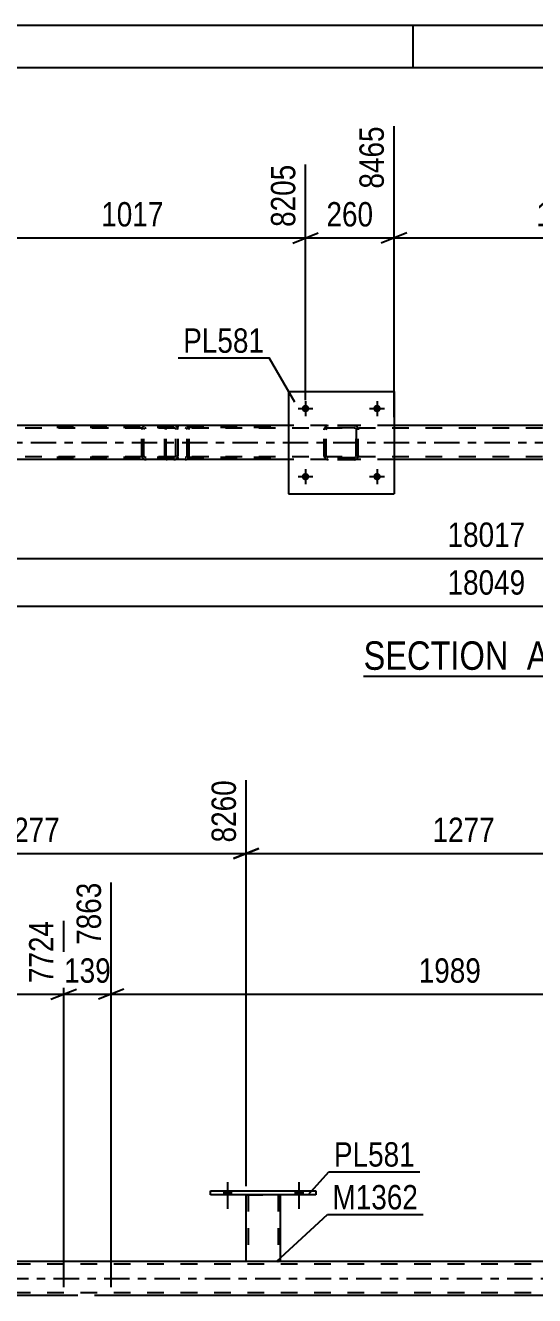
# Model space of a CAD drawing. Header units: millimetres. Extents: x 0 to 841, y 0 to 594.
# Drawn here: x 375.5 to 435.3, y 444.8 to 594 of the extents above; entities that cross this region are included whole.
import ezdxf

# ---------------------------------------------------------------- set-up
doc = ezdxf.new("R2010")
doc.units = ezdxf.units.MM
doc.linetypes.add('DXK_LINE_DOT2', pattern=[3.9198, 1.9599, -1.9599])
doc.linetypes.add('DXK_LINE_DOT3', pattern=[5.9187, 2.979, -0.9799, 0.9799, -0.9799])
doc.styles.add('Arial Narrow', font='ARIALN.TTF', dxfattribs={"height": 0.2})

# ---------------------------------------------------------------- blocks, each defined once
blk = doc.blocks.new('Unknown-283133210-1135')
at = {"color": 5, "linetype": 'Continuous'}
for p, q in [((841, 594), (0, 594)), ((421, 589), (421, 594)), ((836, 589), (5, 589))]:
    blk.add_line(p, q, dxfattribs=at)
blk = doc.blocks.new('Unknown-283133210-11 - 3722')
at = {"color": 6, "linetype": 'Continuous'}
blk.add_line((415.19, 517.55), (442.84, 517.55), dxfattribs=at)
at = {"color": 0, "linetype": 'Continuous'}
for points in [[(433.3, 518.3), (433.3, 521.8), (415.19, 521.8), (415.19, 518.3)], [(436.91, 518.3), (436.91, 521.8), (434.35, 521.8), (434.35, 518.3)], [(439.23, 518.3), (439.23, 521.8), (437.96, 521.8), (437.96, 518.3)], [(442.84, 518.3), (442.84, 521.8), (440.28, 521.8), (440.28, 518.3)]]:
    blk.add_wipeout(points, dxfattribs=at)
at = {"color": 7, "linetype": 'Continuous', "style": 'Arial Narrow'}
for s, p in [('SECTION ', (415.19, 518.3)), ('A', (434.35, 518.3)), ('A', (440.28, 518.3)), ('-', (437.96, 518.3))]:
    blk.add_text(s, height=3.34, dxfattribs=at).set_placement(p)
blk = doc.blocks.new('Part-283133210-3733 - 3722')
at = {"color": 7, "linetype": 'DXK_LINE_DOT2'}
for p, q in [((741.94, 546.67), (80.19, 546.67)), ((418.77, 546.99), (406.37, 546.99)), ((741.94, 543.31), (80.19, 543.31)), ((418.77, 542.99), (406.37, 542.99))]:
    blk.add_line(p, q, dxfattribs=at)
at = {"color": 2, "linetype": 'Continuous'}
for p, q in [((406.37, 546.99), (367.69, 546.99)), ((457.45, 546.99), (418.77, 546.99)), ((406.37, 542.99), (367.69, 542.99)), ((457.45, 542.99), (418.77, 542.99))]:
    blk.add_line(p, q, dxfattribs=at)
at = {"color": 7, "linetype": 'DXK_LINE_DOT3'}
blk.add_line((80.19, 544.99), (741.94, 544.99), dxfattribs=at)
blk = doc.blocks.new('Part-283133210-3893 - 3722')
at = {"color": 7, "linetype": 'DXK_LINE_DOT2'}
for p, q in [((391.87, 546.69), (391.85, 546.51)), ((391.85, 543.47), (391.85, 546.51)), ((391.93, 546.85), (391.87, 546.69)), ((392.02, 546.95), (391.93, 546.85)), ((391.99, 546.51), (392, 546.6)), ((391.99, 543.47), (391.99, 546.51)), ((392, 546.6), (392.03, 546.68)), ((392.12, 546.99), (392.02, 546.95)), ((392.03, 546.68), (392.07, 546.73)), ((392.07, 546.73), (392.12, 546.75)), ((404.28, 546.99), (392.12, 546.99)), ((404.28, 546.75), (392.12, 546.75)), ((393.4, 546.75), (393.4, 546.99)), ((394.41, 546.95), (394.22, 546.99)), ((394.22, 546.75), (394.31, 546.73)), ((394.31, 546.73), (394.39, 546.68)), ((394.39, 546.68), (394.45, 546.6)), ((394.45, 546.6), (394.47, 546.51)), ((394.47, 543.47), (394.47, 546.51)), ((394.7, 546.59), (394.68, 546.69)), ((394.72, 546.51), (394.7, 546.59)), ((394.72, 543.47), (394.72, 546.51)), ((391.85, 543.47), (391.87, 543.28)), ((391.87, 543.28), (391.93, 543.13)), ((392, 543.37), (391.99, 543.47)), ((392.03, 543.3), (392, 543.37)), ((392.07, 543.24), (392.03, 543.3)), ((392.12, 543.23), (392.07, 543.24)), ((404.28, 543.23), (392.12, 543.23)), ((393.4, 542.99), (393.4, 543.23)), ((394.31, 543.24), (394.22, 543.23)), ((394.39, 543.3), (394.31, 543.24)), ((394.45, 543.37), (394.39, 543.3)), ((394.47, 543.47), (394.45, 543.37)), ((394.68, 543.28), (394.7, 543.38)), ((394.7, 543.38), (394.72, 543.47)), ((391.93, 543.13), (392.02, 543.02)), ((392.02, 543.02), (392.12, 542.99)), ((404.28, 542.99), (392.12, 542.99)), ((394.22, 542.99), (394.41, 543.02))]:
    blk.add_line(p, q, dxfattribs=at)
for centre, start, end in [((394.23, 546.49), 23.8494, 68.8059), ((394.23, 543.48), 291.1941, 336.1506)]:
    blk.add_arc(centre, 0.492, start, end, dxfattribs=at)
blk = doc.blocks.new('Part-283133210-3824 - 3722')
at = {"color": 2, "linetype": 'Continuous'}
for p, q in [((406.37, 550.98), (406.37, 538.98)), ((406.37, 550.98), (418.77, 550.98)), ((418.77, 550.98), (418.77, 538.98)), ((406.37, 538.98), (418.77, 538.98))]:
    blk.add_line(p, q, dxfattribs=at)
blk = doc.blocks.new('Part-283133210-3900 - 3722')
at = {"color": 7, "linetype": 'DXK_LINE_DOT2'}
for p, q in [((392.89, 546.99), (377.9, 546.99)), ((392.89, 546.75), (377.9, 546.75)), ((389.16, 546.59), (389.14, 546.51)), ((389.14, 543.47), (389.14, 546.51)), ((389.18, 546.69), (389.16, 546.59)), ((389.4, 546.51), (389.42, 546.6)), ((389.4, 543.47), (389.4, 546.51)), ((389.42, 546.6), (389.47, 546.68)), ((389.65, 546.99), (389.46, 546.95)), ((389.47, 546.68), (389.56, 546.73)), ((389.56, 546.73), (389.65, 546.75)), ((393.09, 546.95), (392.89, 546.99)), ((392.89, 546.75), (392.99, 546.73)), ((392.99, 546.73), (393.07, 546.68)), ((393.07, 546.68), (393.13, 546.6)), ((393.13, 546.6), (393.14, 546.51)), ((393.14, 543.47), (393.14, 546.51)), ((393.38, 546.59), (393.36, 546.69)), ((393.4, 546.51), (393.38, 546.59)), ((393.4, 543.47), (393.4, 546.51)), ((392.89, 543.23), (377.9, 543.23)), ((389.14, 543.47), (389.16, 543.38)), ((389.16, 543.38), (389.18, 543.28)), ((389.42, 543.37), (389.4, 543.47)), ((389.47, 543.3), (389.42, 543.37)), ((389.56, 543.24), (389.47, 543.3)), ((389.65, 543.23), (389.56, 543.24)), ((392.99, 543.24), (392.89, 543.23)), ((393.07, 543.3), (392.99, 543.24)), ((393.13, 543.37), (393.07, 543.3)), ((393.14, 543.47), (393.13, 543.37)), ((393.36, 543.28), (393.38, 543.38)), ((393.38, 543.38), (393.4, 543.47)), ((392.89, 542.99), (377.9, 542.99)), ((389.46, 543.02), (389.65, 542.99)), ((392.89, 542.99), (393.09, 543.02))]:
    blk.add_line(p, q, dxfattribs=at)
for centre, start, end in [((389.63, 546.49), 110.7583, 155.68), ((392.91, 546.49), 24.32, 69.2417), ((389.63, 543.49), 204.32, 249.2417), ((392.91, 543.49), 290.7583, 335.68)]:
    blk.add_arc(centre, 0.496, start, end, dxfattribs=at)
blk = doc.blocks.new('Part-283133210-3825 - 3722')
at = {"color": 7, "linetype": 'DXK_LINE_DOT2'}
for p, q in [((410.57, 546.5), (410.61, 546.69)), ((410.61, 546.69), (410.57, 546.5)), ((410.57, 543.46), (410.57, 546.5)), ((410.57, 543.46), (410.57, 546.5)), ((410.81, 546.5), (410.83, 546.6)), ((410.81, 543.46), (410.81, 546.5)), ((410.81, 543.46), (410.81, 546.5)), ((410.83, 546.6), (410.88, 546.67)), ((410.87, 546.95), (411.05, 546.98)), ((411.05, 546.98), (410.87, 546.95)), ((410.88, 546.67), (410.96, 546.73)), ((410.96, 546.73), (411.05, 546.74)), ((414.09, 546.98), (411.05, 546.98)), ((414.09, 546.74), (411.05, 546.74)), ((414.09, 546.98), (414.28, 546.95)), ((414.28, 546.95), (414.09, 546.98)), ((414.09, 546.74), (414.19, 546.73)), ((414.19, 546.73), (414.26, 546.67)), ((414.26, 546.67), (414.32, 546.6)), ((414.32, 546.6), (414.33, 546.5)), ((414.33, 543.46), (414.33, 546.5)), ((414.33, 546.5), (414.33, 543.46)), ((414.54, 546.69), (414.57, 546.5)), ((414.57, 546.5), (414.54, 546.69)), ((414.57, 543.46), (414.57, 546.5)), ((414.57, 543.46), (414.57, 546.5)), ((410.61, 543.28), (410.57, 543.46)), ((410.57, 543.46), (410.61, 543.28)), ((410.83, 543.37), (410.81, 543.46)), ((410.88, 543.3), (410.83, 543.37)), ((410.96, 543.24), (410.88, 543.3)), ((411.05, 543.22), (410.96, 543.24)), ((414.09, 543.22), (411.05, 543.22)), ((414.19, 543.24), (414.09, 543.22)), ((414.26, 543.3), (414.19, 543.24)), ((414.32, 543.37), (414.26, 543.3)), ((414.33, 543.46), (414.32, 543.37)), ((414.57, 543.46), (414.54, 543.28)), ((414.54, 543.28), (414.57, 543.46)), ((411.05, 542.98), (410.87, 543.02)), ((410.87, 543.02), (411.05, 542.98)), ((414.09, 542.98), (411.05, 542.98)), ((414.28, 543.02), (414.09, 542.98)), ((414.09, 542.98), (414.28, 543.02))]:
    blk.add_line(p, q, dxfattribs=at)
at = {"color": 7, "linetype": 'DXK_LINE_DOT3'}
blk.add_line((412.57, 544.98), (412.57, 544.98), dxfattribs=at)
at = {"color": 7, "linetype": 'DXK_LINE_DOT2'}
for centre, start, end in [((411.05, 546.5), 112.5, 157.5), ((411.05, 546.5), 112.5, 157.5), ((414.09, 546.5), 22.5, 67.5), ((414.09, 546.5), 22.5, 67.5), ((411.05, 543.46), 202.5, 247.5), ((411.05, 543.46), 202.5, 247.5), ((414.09, 543.46), 292.5, 337.5), ((414.09, 543.46), 292.5, 337.5)]:
    blk.add_arc(centre, 0.48, start, end, dxfattribs=at)
blk = doc.blocks.new('Bolt-283133210-3973 - 3722')
at = {"linetype": 'Continuous'}
for points in [[(408.81, 540.99, -1), (407.93, 540.99, -1)], [(417.21, 540.99, -1), (416.33, 540.99, -1)]]:
    blk.add_hatch(color=1, dxfattribs=at).paths.add_polyline_path(points)
at = {"color": 1, "linetype": 'Continuous'}
for p, q in [((408.37, 541.87), (408.37, 540.11)), ((416.77, 541.87), (416.77, 540.11)), ((407.49, 540.99), (409.25, 540.99)), ((415.89, 540.99), (417.65, 540.99))]:
    blk.add_line(p, q, dxfattribs=at)
blk = doc.blocks.new('Bolt-283133210-3974 - 3722')
at = {"linetype": 'Continuous'}
for points in [[(408.81, 548.99, -1), (407.93, 548.99, -1)], [(417.21, 548.99, -1), (416.33, 548.99, -1)]]:
    blk.add_hatch(color=1, dxfattribs=at).paths.add_polyline_path(points)
at = {"color": 1, "linetype": 'Continuous'}
for p, q in [((408.37, 549.87), (408.37, 548.11)), ((416.77, 549.87), (416.77, 548.11)), ((407.49, 548.99), (409.25, 548.99)), ((415.89, 548.99), (417.65, 548.99))]:
    blk.add_line(p, q, dxfattribs=at)
blk = doc.blocks.new('Part-283133210-2022 - 1918')
at = {"color": 7, "linetype": 'DXK_LINE_DOT2'}
for p, q in [((732.77, 448.46), (71.02, 448.46)), ((405.4, 448.78), (401.4, 448.78)), ((732.77, 445.1), (71.02, 445.1)), ((385.55, 444.78), (379.97, 444.78))]:
    blk.add_line(p, q, dxfattribs=at)
at = {"color": 2, "linetype": 'Continuous'}
for p, q in [((401.4, 448.78), (354.32, 448.78)), ((452.48, 448.78), (405.4, 448.78)), ((379.97, 444.78), (300.41, 444.78)), ((465.11, 444.78), (385.55, 444.78))]:
    blk.add_line(p, q, dxfattribs=at)
at = {"color": 7, "linetype": 'DXK_LINE_DOT3'}
blk.add_line((71.02, 446.78), (732.77, 446.78), dxfattribs=at)
blk = doc.blocks.new('Part-283133210-2227 - 1918')
at = {"color": 2, "linetype": 'Continuous'}
for p, q in [((397.2, 456.62), (397.2, 457.1)), ((397.2, 457.1), (409.6, 457.1)), ((409.6, 456.62), (397.2, 456.62)), ((409.6, 457.1), (409.6, 456.62))]:
    blk.add_line(p, q, dxfattribs=at)
blk = doc.blocks.new('Bolt-283133210-1979 - 1918')
at = {"linetype": 'Continuous'}
for points in [[(398.76, 456.62), (399.64, 456.62), (399.64, 457.1), (398.76, 457.1)], [(407.16, 456.62), (408.04, 456.62), (408.04, 457.1), (407.16, 457.1)]]:
    blk.add_hatch(color=1, dxfattribs=at).paths.add_polyline_path(points)
at = {"color": 1, "linetype": 'Continuous'}
for p, q in [((399.2, 458.1), (399.2, 454.98)), ((407.6, 458.1), (407.6, 454.98)), ((398.76, 457.1), (398.76, 456.62)), ((399.64, 457.1), (399.64, 456.62)), ((407.16, 457.1), (407.16, 456.62)), ((408.04, 457.1), (408.04, 456.62))]:
    blk.add_line(p, q, dxfattribs=at)
blk = doc.blocks.new('Bolt-283133210-1980 - 1918')
at = {"linetype": 'Continuous'}
for points in [[(398.76, 456.62), (399.64, 456.62), (399.64, 457.1), (398.76, 457.1)], [(407.16, 456.62), (408.04, 456.62), (408.04, 457.1), (407.16, 457.1)]]:
    blk.add_hatch(color=1, dxfattribs=at).paths.add_polyline_path(points)
at = {"color": 1, "linetype": 'Continuous'}
for p, q in [((399.2, 458.1), (399.2, 454.98)), ((407.6, 458.1), (407.6, 454.98)), ((398.76, 457.1), (398.76, 456.62)), ((399.64, 457.1), (399.64, 456.62)), ((407.16, 457.1), (407.16, 456.62)), ((408.04, 457.1), (408.04, 456.62))]:
    blk.add_line(p, q, dxfattribs=at)
blk = doc.blocks.new('Part-283133210-2232 - 1918')
at = {"color": 7, "linetype": 'DXK_LINE_DOT2'}
for p, q in [((401.4, 456.63), (405.4, 456.63)), ((401.4, 456.62), (401.4, 456.63)), ((401.4, 456.63), (401.4, 456.62)), ((401.64, 456.63), (401.64, 448.78)), ((405.16, 456.63), (405.16, 448.78)), ((405.4, 456.63), (405.4, 456.62)), ((405.4, 456.62), (405.4, 456.63)), ((405.14, 448.78), (405.16, 448.78))]:
    blk.add_line(p, q, dxfattribs=at)
at = {"color": 2, "linetype": 'Continuous'}
for p, q in [((401.4, 448.78), (401.4, 456.62)), ((405.4, 456.62), (405.4, 448.78)), ((405.37, 448.78), (401.4, 448.78)), ((405.4, 448.78), (405.37, 448.78))]:
    blk.add_line(p, q, dxfattribs=at)
blk = doc.blocks.new('StraightDimension-283133210-11781 - 3722')
at = {"color": 7, "linetype": 'Continuous'}
for p, q in [((418.77, 547.99), (418.77, 582.15)), ((408.37, 549.99), (408.37, 577.65)), ((406.87, 568.43), (409.87, 569.63)), ((408.37, 569.03), (418.77, 569.03)), ((420.27, 569.63), (417.27, 568.43))]:
    blk.add_line(p, q, dxfattribs=at)
at = {"color": 0}
blk.add_wipeout([(416.92, 569.78), (416.92, 573.98), (410.23, 573.98), (410.23, 569.78)], dxfattribs=at)
at = {"color": 3, "style": 'Arial Narrow'}
blk.add_text('260', height=2.863, dxfattribs=at).set_placement((410.83, 570.38))
at = {"color": 0, "linetype": 'Continuous'}
blk.add_wipeout([(418.17, 582.75), (413.97, 582.75), (413.97, 574.23), (418.17, 574.23)], dxfattribs=at)
at = {"color": 3, "linetype": 'Continuous', "style": 'Arial Narrow'}
blk.add_text('8465', height=2.863, rotation=90.0002, dxfattribs=at).set_placement((417.57, 574.83))
blk = doc.blocks.new('StraightDimension-283133210-11782 - 3722')
at = {"color": 7, "linetype": 'Continuous'}
for p, q in [((367.69, 547.99), (367.69, 582.15)), ((408.37, 549.99), (408.37, 577.65)), ((369.19, 569.63), (366.19, 568.43)), ((367.69, 569.03), (408.37, 569.03)), ((406.87, 568.43), (409.87, 569.63))]:
    blk.add_line(p, q, dxfattribs=at)
at = {"color": 0}
blk.add_wipeout([(392.29, 569.78), (392.29, 573.98), (383.78, 573.98), (383.78, 569.78)], dxfattribs=at)
at = {"color": 3, "style": 'Arial Narrow'}
blk.add_text('1017', height=2.863, dxfattribs=at).set_placement((384.38, 570.38))
at = {"color": 0, "linetype": 'Continuous'}
blk.add_wipeout([(407.77, 578.25), (403.57, 578.25), (403.57, 569.73), (407.77, 569.73)], dxfattribs=at)
at = {"color": 3, "linetype": 'Continuous', "style": 'Arial Narrow'}
blk.add_text('8205', height=2.863, rotation=90.0002, dxfattribs=at).set_placement((407.17, 570.33))
blk = doc.blocks.new('StraightDimension-283133210-4021 - 3722')
at = {"color": 7, "linetype": 'Continuous'}
blk.add_line((79.55, 525.78), (779.7, 525.78), dxfattribs=at)
at = {"color": 0}
blk.add_wipeout([(434.79, 526.53), (434.79, 530.73), (424.45, 530.73), (424.45, 526.53)], dxfattribs=at)
at = {"color": 3, "style": 'Arial Narrow'}
blk.add_text('18049', height=2.863, dxfattribs=at).set_placement((425.05, 527.13))
blk = doc.blocks.new('StraightDimension-283133210-4042 - 3722')
at = {"color": 7, "linetype": 'Continuous'}
blk.add_line((80.19, 531.39), (779.06, 531.39), dxfattribs=at)
at = {"color": 0}
blk.add_wipeout([(434.79, 532.14), (434.79, 536.34), (424.45, 536.34), (424.45, 532.14)], dxfattribs=at)
at = {"color": 3, "style": 'Arial Narrow'}
blk.add_text('18017', height=2.863, dxfattribs=at).set_placement((425.05, 532.74))
blk = doc.blocks.new('StraightDimension-283133210-11780 - 3722')
at = {"color": 7, "linetype": 'Continuous'}
for p, q in [((418.77, 547.99), (418.77, 582.15)), ((459.45, 549.99), (459.45, 577.65)), ((420.27, 569.63), (417.27, 568.43)), ((418.77, 569.03), (459.45, 569.03)), ((457.95, 568.43), (460.95, 569.63))]:
    blk.add_line(p, q, dxfattribs=at)
at = {"color": 0}
blk.add_wipeout([(443.37, 569.78), (443.37, 573.98), (434.86, 573.98), (434.86, 569.78)], dxfattribs=at)
at = {"color": 3, "style": 'Arial Narrow'}
blk.add_text('1017', height=2.863, dxfattribs=at).set_placement((435.46, 570.38))
at = {"color": 0, "linetype": 'Continuous'}
blk.add_wipeout([(458.85, 578.25), (454.65, 578.25), (454.65, 569.73), (458.85, 569.73)], dxfattribs=at)
at = {"color": 3, "linetype": 'Continuous', "style": 'Arial Narrow'}
blk.add_text('9482', height=2.863, rotation=90.0002, dxfattribs=at).set_placement((458.25, 570.33))
blk = doc.blocks.new('StraightDimension-283133210-3113 - 1918')
at = {"color": 7, "linetype": 'Continuous'}
for p, q in [((300.41, 445.78), (300.41, 493.31)), ((379.97, 445.78), (379.97, 488.81)), ((301.91, 480.79), (298.91, 479.59)), ((378.47, 479.59), (381.47, 480.79)), ((300.41, 480.19), (379.97, 480.19))]:
    blk.add_line(p, q, dxfattribs=at)
at = {"color": 0}
blk.add_wipeout([(344.45, 480.94), (344.45, 485.14), (335.94, 485.14), (335.94, 480.94)], dxfattribs=at)
at = {"color": 3, "style": 'Arial Narrow'}
blk.add_text('1989', height=2.863, dxfattribs=at).set_placement((336.54, 481.54))
at = {"color": 0, "linetype": 'Continuous'}
blk.add_wipeout([(379.37, 489.41), (375.17, 489.41), (375.17, 480.89), (379.37, 480.89)], dxfattribs=at)
at = {"color": 3, "linetype": 'Continuous', "style": 'Arial Narrow'}
blk.add_text('7724', height=2.863, rotation=90.0002, dxfattribs=at).set_placement((378.77, 481.49))
blk = doc.blocks.new('StraightDimension-283133210-3377 - 1918')
at = {"color": 7, "linetype": 'Continuous'}
for p, q in [((350.32, 457.63), (350.32, 505.33)), ((401.4, 457.63), (401.4, 505.33)), ((351.82, 497.32), (348.82, 496.12)), ((399.9, 496.12), (402.9, 497.32)), ((350.32, 496.72), (401.4, 496.72))]:
    blk.add_line(p, q, dxfattribs=at)
at = {"color": 0}
blk.add_wipeout([(380.12, 497.47), (380.12, 501.67), (371.61, 501.67), (371.61, 497.47)], dxfattribs=at)
at = {"color": 3, "style": 'Arial Narrow'}
blk.add_text('1277', height=2.863, dxfattribs=at).set_placement((372.21, 498.07))
at = {"color": 0, "linetype": 'Continuous'}
blk.add_wipeout([(400.8, 505.93), (396.6, 505.93), (396.6, 497.42), (400.8, 497.42)], dxfattribs=at)
at = {"color": 3, "linetype": 'Continuous', "style": 'Arial Narrow'}
blk.add_text('8260', height=2.863, rotation=90.0002, dxfattribs=at).set_placement((400.2, 498.02))
blk = doc.blocks.new('StraightDimension-283133210-3132 - 1918')
at = {"color": 7, "linetype": 'Continuous'}
for p, q in [((385.55, 445.78), (385.55, 493.31)), ((379.97, 445.78), (379.97, 488.81)), ((378.47, 479.59), (381.47, 480.79)), ((387.05, 480.79), (384.05, 479.59)), ((379.97, 480.19), (385.55, 480.19))]:
    blk.add_line(p, q, dxfattribs=at)
at = {"color": 0}
blk.add_wipeout([(386.1, 480.94), (386.1, 485.14), (379.42, 485.14), (379.42, 480.94)], dxfattribs=at)
at = {"color": 3, "style": 'Arial Narrow'}
blk.add_text('139', height=2.863, dxfattribs=at).set_placement((380.02, 481.54))
at = {"color": 0, "linetype": 'Continuous'}
blk.add_wipeout([(384.95, 493.91), (380.75, 493.91), (380.75, 485.39), (384.95, 485.39)], dxfattribs=at)
at = {"color": 3, "linetype": 'Continuous', "style": 'Arial Narrow'}
blk.add_text('7863', height=2.863, rotation=90.0002, dxfattribs=at).set_placement((384.35, 485.99))
blk = doc.blocks.new('StraightDimension-283133210-3151 - 1918')
at = {"color": 7, "linetype": 'Continuous'}
for p, q in [((385.55, 445.78), (385.55, 493.31)), ((465.11, 445.78), (465.11, 488.81)), ((387.05, 480.79), (384.05, 479.59)), ((463.61, 479.59), (466.61, 480.79)), ((385.55, 480.19), (465.11, 480.19))]:
    blk.add_line(p, q, dxfattribs=at)
at = {"color": 0}
blk.add_wipeout([(429.58, 480.94), (429.58, 485.14), (421.07, 485.14), (421.07, 480.94)], dxfattribs=at)
at = {"color": 3, "style": 'Arial Narrow'}
blk.add_text('1989', height=2.863, dxfattribs=at).set_placement((421.67, 481.54))
at = {"color": 0, "linetype": 'Continuous'}
blk.add_wipeout([(464.51, 489.41), (460.31, 489.41), (460.31, 480.89), (464.51, 480.89)], dxfattribs=at)
at = {"color": 3, "linetype": 'Continuous', "style": 'Arial Narrow'}
blk.add_text('9852', height=2.863, rotation=90.0002, dxfattribs=at).set_placement((463.91, 481.49))
blk = doc.blocks.new('StraightDimension-283133210-3387 - 1918')
at = {"color": 7, "linetype": 'Continuous'}
for p, q in [((401.4, 457.63), (401.4, 505.33)), ((452.48, 457.63), (452.48, 505.33)), ((402.9, 497.32), (399.9, 496.12)), ((450.98, 496.12), (453.98, 497.32)), ((401.4, 496.72), (452.48, 496.72))]:
    blk.add_line(p, q, dxfattribs=at)
at = {"color": 0}
blk.add_wipeout([(431.2, 497.47), (431.2, 501.67), (422.69, 501.67), (422.69, 497.47)], dxfattribs=at)
at = {"color": 3, "style": 'Arial Narrow'}
blk.add_text('1277', height=2.863, dxfattribs=at).set_placement((423.29, 498.07))
at = {"color": 0, "linetype": 'Continuous'}
blk.add_wipeout([(451.88, 505.93), (447.68, 505.93), (447.68, 497.42), (451.88, 497.42)], dxfattribs=at)
at = {"color": 3, "linetype": 'Continuous', "style": 'Arial Narrow'}
blk.add_text('9537', height=2.863, rotation=90.0002, dxfattribs=at).set_placement((451.28, 498.02))
blk = doc.blocks.new('Mark-283133210-3820 - 3722')
at = {"color": 0}
blk.add_wipeout([(403.51, 555.54), (403.51, 558.54), (394.01, 558.54), (394.01, 555.54)], dxfattribs=at)
blk.add_wipeout([(403.51, 555.54), (403.51, 558.54), (394.01, 558.54), (394.01, 555.54)], dxfattribs=at)
at = {"color": 30, "linetype": 'Continuous'}
for p in [(393.41, 554.94), (407.11, 549.74)]:
    blk.add_line(p, (404.11, 554.94), dxfattribs=at)
at = {"color": 3, "style": 'Arial Narrow'}
blk.add_text('PL581', height=2.863, dxfattribs=at).set_placement((394.01, 555.54))
blk = doc.blocks.new('Mark-283133210-2223 - 1918')
at = {"color": 0}
blk.add_wipeout([(421.21, 459.94), (421.21, 462.94), (411.71, 462.94), (411.71, 459.94)], dxfattribs=at)
blk.add_wipeout([(421.21, 459.94), (421.21, 462.94), (411.71, 462.94), (411.71, 459.94)], dxfattribs=at)
at = {"color": 30, "linetype": 'Continuous'}
for p, q in [((408.7, 456.62), (411.11, 459.34)), ((411.11, 459.34), (421.81, 459.34))]:
    blk.add_line(p, q, dxfattribs=at)
at = {"color": 3, "style": 'Arial Narrow'}
blk.add_text('PL581', height=2.863, dxfattribs=at).set_placement((411.71, 459.94))
blk = doc.blocks.new('Mark-283133210-2228 - 1918')
at = {"color": 0}
blk.add_wipeout([(421.59, 454.91), (421.59, 457.91), (411.54, 457.91), (411.54, 454.91)], dxfattribs=at)
blk.add_wipeout([(421.59, 454.91), (421.59, 457.91), (411.54, 457.91), (411.54, 454.91)], dxfattribs=at)
at = {"color": 30, "linetype": 'Continuous'}
for p, q in [((404.98, 448.78), (410.94, 454.31)), ((410.94, 454.31), (422.19, 454.31))]:
    blk.add_line(p, q, dxfattribs=at)
at = {"color": 3, "style": 'Arial Narrow'}
blk.add_text('M1362', height=2.863, dxfattribs=at).set_placement((411.54, 454.91))

msp = doc.modelspace()

# ---------------------------------------------------------------- block references
for name in ['Unknown-283133210-1135', 'Part-283133210-3824 - 3722', 'Bolt-283133210-3974 - 3722', 'Part-283133210-3733 - 3722', 'Part-283133210-3900 - 3722', 'Part-283133210-3893 - 3722', 'Part-283133210-3825 - 3722', 'Bolt-283133210-3973 - 3722', 'Bolt-283133210-1979 - 1918', 'Bolt-283133210-1980 - 1918', 'Part-283133210-2227 - 1918', 'Part-283133210-2232 - 1918', 'Part-283133210-2022 - 1918']:
    msp.add_blockref(name, (0, 0))

# ---------------------------------------------------------------- next in the draw order: block references
for name in ['StraightDimension-283133210-11781 - 3722', 'StraightDimension-283133210-4021 - 3722', 'Unknown-283133210-11 - 3722', 'StraightDimension-283133210-3113 - 1918']:
    msp.add_blockref(name, (0, 0))

# ---------------------------------------------------------------- next in the draw order: block references
for name in ['StraightDimension-283133210-11782 - 3722', 'StraightDimension-283133210-11780 - 3722', 'StraightDimension-283133210-4042 - 3722', 'StraightDimension-283133210-3377 - 1918']:
    msp.add_blockref(name, (0, 0))

# ---------------------------------------------------------------- next in the draw order: block references
for name in ['Mark-283133210-3820 - 3722', 'StraightDimension-283133210-3132 - 1918']:
    msp.add_blockref(name, (0, 0))

# ---------------------------------------------------------------- next in the draw order: block references
msp.add_blockref('StraightDimension-283133210-3151 - 1918', (0, 0))

# ---------------------------------------------------------------- next in the draw order: block references
msp.add_blockref('StraightDimension-283133210-3387 - 1918', (0, 0))

# ---------------------------------------------------------------- next in the draw order: block references
msp.add_blockref('Mark-283133210-2223 - 1918', (0, 0))

# ---------------------------------------------------------------- next in the draw order: block references
msp.add_blockref('Mark-283133210-2228 - 1918', (0, 0))

doc.saveas('drawing.dxf')
